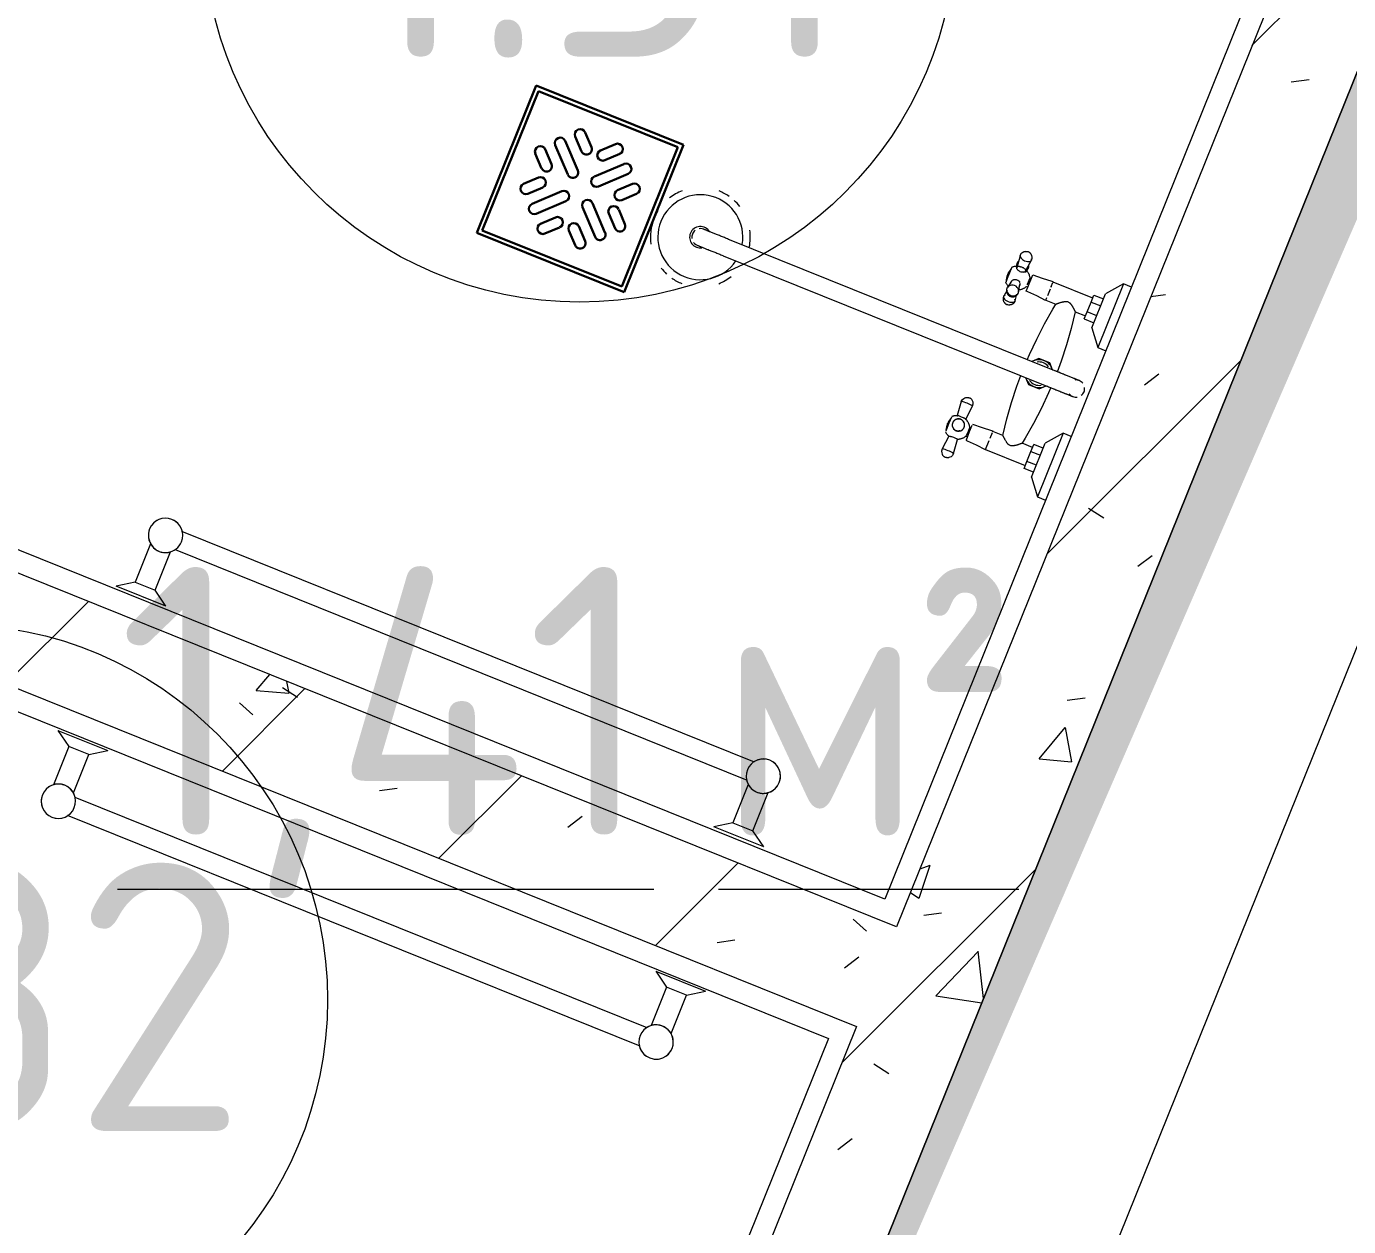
# Model space of a CAD drawing. Header units: millimetres. Extents: x -584918 to 2941280, y 3000189 to 4229862.
# Drawn here: x 209517 to 210748, y 3659957 to 3661075 of the extents above; entities that cross this region are included whole.
import ezdxf

# ---------------------------------------------------------------- set-up
doc = ezdxf.new("R2010")
doc.units = ezdxf.units.MM
for name, color, linetype, lineweight in [('Линии', 7, 'Continuous', 0), ('Марки помещений', 7, 'Continuous', 0), ('Сантехника', 7, 'Continuous', 0), ('Стены внутренние', 7, 'Continuous', 0), ('Стены несущие', 7, 'Continuous', 0), ('Стены отделка', 7, 'Continuous', 0), ('Узлы', 7, 'Continuous', 0), ('экспертиза условные обозначения', 1, 'Continuous', 0)]:
    doc.layers.add(name, color=color, linetype=linetype, lineweight=lineweight)
doc.styles.add('GOST Common_2', font='', dxfattribs={"height": 500})
doc.styles.add('GOST Common_3', font='', dxfattribs={"width": 0.9, "height": 500})
doc.styles.get('GOST Common_2').set_extended_font_data('GOST Common')
doc.styles.get('GOST Common_3').set_extended_font_data('GOST Common')
pattern_1 = [(45, (192051.36, 3643581.32), (-141.4214, 141.4214), [])]
pattern_2 = [(50, (192051.36, 3643581.32), (364.368, -31.8783), [38.1, -419.1]), (355, (192051.36, 3643581.3), (-70.486, 382.1133), [30.48, -335.28]), (100.451, (192081.73, 3643578.66), (293.885, 350.2334), [32.38, -356.18]), (46.184, (192051.36, 3643682.9), (542.1585, -84.086), [57.15, -628.65]), (96.636, (192096.54, 3643675.9), (474.805, 494.855), [48.57, -534.27]), (351.184, (192051.36, 3643682.9), (474.81, 494.85), [45.72, -502.92]), (21, (192102.16, 3643657.52), (303.2285, -204.5305), [38.1, -419.1]), (326, (192102.16, 3643657.5), (123.604, 368.376), [30.48, -335.28]), (71.451, (192127.43, 3643640.47), (426.834, 163.8427), [32.38, -356.18]), (37.5, (192051.36, 3643581.32), (6.17665, 169.11015), [16.764, -314.452, 16.764, -323.596, -336.55]), (37.5, (192051.36, 3643581.32), (6.17665, 169.11015), [-671.576, 16.764, -319.786]), (7.5, (192051.36, 3643581.32), (133.6389, 200.3615), [16.764, -177.292, 16.764, -306.832, -128.27]), (7.5, (192051.36, 3643581.32), (133.6389, 200.3615), [-517.652, 16.764, -111.506]), (327.5, (191938.08, 3643581.32), (271.1818, -11.45836), [16.764, -110.236, 16.764, -379.476, -525.78]), (327.5, (191938.08, 3643581.32), (271.1818, -11.45836), [-523.24, 16.764, -509.016]), (317.5, (191887.28, 3643581.32), (296.2585, 50.8528), [16.764, -148.336, 16.764, -246.38, -373.38]), (317.5, (191887.28, 3643581.32), (296.2585, 50.8528), [-428.244, 16.764, -356.616])]

# ---------------------------------------------------------------- blocks, each defined once
blk = doc.blocks.new('Душевая лейка - Смеситель_СЛ-ДВ-О42-1193121-АР Этаж 01')
at = {"layer": 'Сантехника'}
for p, q in [((-107, 0), (-107, -8)), ((-43, -8), (-43, 0)), ((43, 0), (43, -8)), ((107, -8), (107, 0)), ((-107, -8), (-92, -20)), ((-107, -8), (-43, -8)), ((-58, -20), (-43, -8)), ((43, -8), (58, -20)), ((43, -8), (107, -8)), ((92, -20), (107, -8)), ((-58, -20), (-92, -20)), ((-87, -29.6), (-87, -20)), ((-80, -29.6), (-80, -20)), ((-70, -20), (-70, -29.6)), ((-63, -29.6), (-63, -20)), ((-8, -12.5), (-8, -40.3)), ((8, -40.3), (8, -12.5)), ((92, -20), (58, -20)), ((63, -20), (63, -29.6)), ((70, -29.6), (70, -20)), ((80, -20), (80, -29.6)), ((87, -20), (87, -29.6)), ((-80, -29.6), (-87, -29.6)), ((-84, -29.6), (-84, -69.4)), ((-70, -29.6), (-80, -29.6)), ((-63, -29.6), (-70, -29.6)), ((-66, -40), (-66, -29.6)), ((70, -29.6), (63, -29.6)), ((66, -29.6), (66, -40)), ((80, -29.6), (70, -29.6)), ((87, -29.6), (80, -29.6)), ((84, -69.4), (84, -29.6)), ((-7.9, -39.2), (-13, -44.2)), ((-13, -44.2), (-13, -55)), ((-8, -40.3), (-8, -363.5)), ((13, -44.2), (7.9, -39.2)), ((8, -363.5), (8, -40.3)), ((13, -55), (13, -44.2)), ((-66, -69.4), (-66, -59.3)), ((-13, -55), (-8, -60)), ((8, -60), (13, -55)), ((66, -59.3), (66, -69.4)), ((-79.6, -69.4), (-83.7, -69.4)), ((-79.6, -69.4), (-78.4, -69.4)), ((-70.5, -69.4), (-77.3, -69.4)), ((-71.3, -69.4), (-70.1, -69.4)), ((-66, -69.4), (-68.6, -69.4)), ((66, -69.4), (66.3, -69.4)), ((66.3, -69.4), (66, -69.4)), ((72.7, -69.4), (67.2, -69.4)), ((84, -69.4), (75, -69.4)), ((-83.6, -97.1), (-95.3, -95.7)), ((-82.7, -96.5), (-86.5, -95.7)), ((-70.8, -89.4), (-83.1, -89.4)), ((-79.2, -89.4), (-79.2, -90.8)), ((-79.2, -90.8), (-72.9, -90.8)), ((-72.9, -90.8), (-72.5, -90.8)), ((-70.8, -90.8), (-70.8, -89.4)), ((-66.9, -89.4), (-70.8, -89.4)), ((-63.5, -95.7), (-70.4, -97.2)), ((-54.7, -95.7), (-61.1, -96.5)), ((64.9, -97.1), (51.2, -95.7)), ((74.2, -89.4), (67.6, -89.4)), ((70.8, -89.4), (70.8, -90.8)), ((70.9, -90.8), (74.6, -90.8)), ((82.4, -89.4), (74.2, -89.4)), ((74.6, -90.8), (79.1, -90.8)), ((79.2, -90.8), (79.2, -89.4)), ((98.8, -95.7), (85.1, -97.1)), ((-95.3, -107.1), (-83.8, -105.7)), ((-86.5, -107), (-84, -106.5)), ((-82.7, -110.2), (-71, -110.2)), ((-71, -110.2), (-67.3, -110.2)), ((-70.3, -105.6), (-63.5, -107)), ((-61.1, -106.3), (-54.7, -107.1)), ((51.2, -107.1), (64.6, -105.7)), ((68, -110.2), (74.2, -110.2)), ((74.2, -110.2), (82, -110.2)), ((85.4, -105.7), (98.8, -107.1))]:
    blk.add_line(p, q, dxfattribs=at)
at = {"layer": 'Сантехника', "flags": 128}
for points in [[(-8, -12.5), (-8, -12.5), (-8, -12.6), (-8, -12.7), (-8, -12.9), (-8, -13.1), (-8, -13.3), (-8, -13.6), (-8, -13.9), (-8, -14.3), (-8, -14.7), (-8, -15.1), (-8, -15.6), (-8, -16.2), (-8, -16.7), (-8, -17.4), (-8, -18), (-8, -18.7), (-8, -19.4), (-8, -20.2), (-8, -20.9), (-8, -21.8), (-8, -22.6), (-8, -23.5), (-8, -24.4), (-8, -25.3), (-8, -26.2), (-8, -27.2), (-8, -28.2), (-8, -29.2), (-8, -30.2), (-8, -31.3), (-8, -32.3), (-8, -33.4), (-8, -34.5), (-8, -35.6), (-8, -36.7), (-8, -37.8), (-8, -38.9), (-8, -40), (-8, -40.3)], [(8, -40.3), (8, -39.2), (8, -38.1), (8, -37), (8, -35.9), (8, -34.8), (8, -33.7), (8, -32.6), (8, -31.6), (8, -30.5), (8, -29.5), (8, -28.5), (8, -27.5), (8, -26.5), (8, -25.5), (8, -24.6), (8, -23.7), (8, -22.8), (8, -22), (8, -21.2), (8, -20.4), (8, -19.6), (8, -18.9), (8, -18.2), (8, -17.5), (8, -16.9), (8, -16.3), (8, -15.8), (8, -15.3), (8, -14.8), (8, -14.4), (8, -14), (8, -13.7), (8, -13.4), (8, -13.1), (8, -12.9), (8, -12.7), (8, -12.6), (8, -12.5), (8, -12.5)], [(-66, -40), (-50.3, -37.6), (-34.4, -36), (-18.6, -34.9), (-7.7, -34.6)], [(7.7, -34.6), (13.2, -34.7), (29.1, -35.5), (45, -37), (60.7, -39.1), (66, -40)], [(-7.7, -64.6), (-13.2, -64.6), (-29.1, -63.7), (-45, -62.2), (-60.7, -60.1), (-66, -59.3)], [(66, -59.3), (50.3, -61.6), (34.4, -63.3), (18.6, -64.3), (8, -64.6)], [(-83.1, -89.4), (-83.5, -80.1), (-84.3, -70.8), (-84.5, -69.4)], [(-65.5, -69.4), (-66.4, -78.6), (-66.8, -87.9), (-66.9, -89.4)], [(66.9, -89.4), (66.5, -80.1), (65.7, -70.8), (65.5, -69.4)], [(84.5, -69.4), (83.6, -78.6), (83.2, -87.9), (83.1, -89.4)], [(-95.4, -95.7), (-95.8, -95.6), (-96.3, -95.7), (-96.7, -95.7), (-97.1, -95.8), (-97.5, -95.9), (-97.9, -96.1), (-98.3, -96.2), (-98.6, -96.4), (-98.9, -96.6), (-99.2, -96.8), (-99.4, -97), (-99.7, -97.2), (-99.9, -97.4), (-100.1, -97.6), (-100.2, -97.8), (-100.4, -98), (-100.5, -98.1), (-100.6, -98.3), (-100.7, -98.5), (-100.8, -98.7), (-100.9, -98.8), (-101, -99), (-101.1, -99.2), (-101.1, -99.3), (-101.2, -99.5), (-101.2, -99.6), (-101.3, -99.7), (-101.3, -99.9), (-101.3, -100), (-101.4, -100.1), (-101.4, -100.3), (-101.4, -100.4), (-101.4, -100.5), (-101.5, -100.7), (-101.5, -100.8), (-101.5, -100.9), (-101.5, -101), (-101.5, -101.1), (-101.5, -101.3), (-101.5, -101.4), (-101.5, -101.4)], [(-86.9, -95.7), (-87.1, -95.7), (-87.4, -95.6), (-87.7, -95.6), (-87.9, -95.7), (-88.2, -95.7), (-88.5, -95.7), (-88.7, -95.8), (-89, -95.8), (-89.2, -95.9), (-89.5, -96), (-89.7, -96.1), (-89.9, -96.2), (-90.2, -96.3), (-90.4, -96.4), (-90.6, -96.6), (-90.8, -96.7)], [(-82.7, -110.2), (-83, -109.9), (-83.3, -109.5), (-83.6, -109.1), (-83.9, -108.7), (-84.2, -108.3), (-84.5, -107.9), (-84.7, -107.5), (-84.9, -107), (-85.1, -106.6), (-85.3, -106.1), (-85.5, -105.7), (-85.6, -105.2), (-85.7, -104.7), (-85.8, -104.3), (-85.9, -103.8), (-86, -103.3), (-86, -102.8), (-86.1, -102.3), (-86.1, -101.9), (-86.1, -101.4), (-86.1, -100.9), (-86, -100.4), (-85.9, -99.9), (-85.9, -99.4), (-85.8, -99), (-85.6, -98.5), (-85.5, -98), (-85.3, -97.6), (-85.2, -97.1), (-85, -96.7), (-84.7, -96.2), (-84.5, -95.8), (-84.3, -95.4), (-84, -95), (-83.7, -94.6), (-83.4, -94.2), (-83.1, -93.8), (-82.8, -93.5), (-82.4, -93.1), (-82.1, -92.8), (-81.7, -92.5), (-81.3, -92.2), (-80.9, -91.9), (-80.5, -91.6), (-80.1, -91.3), (-79.7, -91.1), (-79.3, -90.9), (-79.2, -90.8)], [(-70.8, -90.8), (-70.4, -91), (-70, -91.3), (-69.6, -91.5), (-69.2, -91.8), (-68.8, -92.1), (-68.4, -92.4), (-68, -92.7), (-67.6, -93), (-67.3, -93.4), (-67, -93.7), (-66.7, -94.1), (-66.4, -94.5), (-66.1, -94.9), (-65.8, -95.3), (-65.6, -95.7), (-65.3, -96.1)], [(-56.8, -101.4), (-56.8, -101.2), (-56.8, -101), (-56.8, -100.8), (-56.8, -100.6), (-56.9, -100.4), (-56.9, -100.2), (-57, -100), (-57, -99.8), (-57.1, -99.6), (-57.1, -99.4), (-57.2, -99.2), (-57.3, -99), (-57.4, -98.9), (-57.5, -98.7), (-57.6, -98.5), (-57.7, -98.3), (-57.8, -98.1), (-57.9, -97.9), (-58.1, -97.8), (-58.2, -97.6), (-58.4, -97.4), (-58.5, -97.3), (-58.7, -97.1), (-58.9, -96.9), (-59.1, -96.8), (-59.3, -96.6), (-59.5, -96.5), (-59.7, -96.4), (-59.9, -96.3), (-60.2, -96.2), (-60.4, -96.1), (-60.6, -96), (-60.9, -95.9), (-61.1, -95.8), (-61.4, -95.8), (-61.7, -95.7), (-61.9, -95.7), (-62.2, -95.7), (-62.5, -95.6), (-62.7, -95.6), (-63, -95.7), (-63.1, -95.7)], [(-54.6, -95.7), (-54.2, -95.6), (-53.7, -95.7), (-53.3, -95.7), (-52.9, -95.8), (-52.5, -95.9), (-52.1, -96.1), (-51.7, -96.2), (-51.4, -96.4), (-51.1, -96.6), (-50.8, -96.8), (-50.6, -97), (-50.3, -97.2), (-50.1, -97.4), (-49.9, -97.6), (-49.8, -97.8), (-49.6, -98), (-49.5, -98.1), (-49.4, -98.3), (-49.3, -98.5), (-49.2, -98.7), (-49.1, -98.8), (-49, -99), (-48.9, -99.2), (-48.9, -99.3), (-48.8, -99.5), (-48.8, -99.6), (-48.7, -99.7), (-48.7, -99.9), (-48.7, -100), (-48.6, -100.1), (-48.6, -100.3), (-48.6, -100.4), (-48.6, -100.5), (-48.5, -100.7), (-48.5, -100.8), (-48.5, -100.9), (-48.5, -101), (-48.5, -101.1), (-48.5, -101.3), (-48.5, -101.4), (-48.5, -101.4)], [(51.2, -95.7), (49.1, -95.9), (47.6, -96.7), (46.7, -97.5), (46.1, -98.2), (45.8, -98.7), (45.7, -99.1), (45.5, -99.4), (45.4, -99.6), (45.4, -99.8), (45.3, -100), (45.3, -100.1), (45.3, -100.2), (45.3, -100.3), (45.3, -100.4), (45.2, -100.5), (45.2, -100.6), (45.2, -100.6), (45.2, -100.7), (45.2, -100.7), (45.2, -100.8), (45.2, -100.8), (45.2, -100.9), (45.2, -100.9), (45.2, -101), (45.2, -101), (45.2, -101), (45.2, -101.1), (45.2, -101.1), (45.2, -101.1), (45.2, -101.1), (45.2, -101.2), (45.2, -101.2), (45.2, -101.2), (45.2, -101.3), (45.2, -101.3), (45.2, -101.3), (45.2, -101.3), (45.2, -101.3), (45.2, -101.4), (45.2, -101.4)], [(64.8, -97.2), (65, -96.8), (65.2, -96.3), (65.4, -95.9), (65.7, -95.5), (65.9, -95.1), (66.2, -94.7), (66.5, -94.3), (66.8, -93.9), (67.1, -93.6), (67.5, -93.2), (67.8, -92.9), (68.2, -92.5), (68.6, -92.2), (68.9, -91.9), (69.3, -91.7), (69.8, -91.4), (70.2, -91.2), (70.6, -90.9), (70.8, -90.8)], [(75.5, -96.5), (75.3, -96.4), (75.1, -96.3), (74.9, -96.2), (74.7, -96.1), (74.5, -96), (74.3, -95.9), (74, -95.9), (73.8, -95.8), (73.6, -95.8), (73.4, -95.7), (73.1, -95.7), (72.9, -95.7), (72.7, -95.6), (72.5, -95.6), (72.2, -95.6), (72, -95.7), (71.8, -95.7), (71.5, -95.7), (71.3, -95.8), (71.1, -95.8), (70.9, -95.9), (70.6, -95.9), (70.4, -96), (70.2, -96.1), (70, -96.2), (69.8, -96.3), (69.6, -96.4), (69.4, -96.5), (69.2, -96.7), (69, -96.8), (68.8, -96.9), (68.7, -97.1), (68.5, -97.2), (68.3, -97.4), (68.2, -97.6), (68, -97.8), (67.9, -97.9), (67.7, -98.1), (67.6, -98.3), (67.5, -98.5), (67.4, -98.7), (67.3, -98.9), (67.2, -99.1), (67.1, -99.3), (67, -99.5), (67, -99.8), (66.9, -100), (66.9, -100.2), (66.8, -100.4), (66.8, -100.7), (66.8, -100.9), (66.7, -101.1), (66.7, -101.3), (66.7, -101.4)], [(79.2, -90.8), (79.6, -91), (80, -91.3), (80.4, -91.5), (80.8, -91.8), (81.2, -92.1), (81.6, -92.4), (82, -92.7), (82.4, -93), (82.7, -93.4), (83, -93.7), (83.3, -94.1), (83.6, -94.5), (83.9, -94.9), (84.2, -95.3), (84.4, -95.7), (84.7, -96.1), (84.9, -96.6), (85.1, -97), (85.2, -97.2)], [(98.8, -95.7), (100.9, -95.9), (102.4, -96.7), (103.3, -97.5), (103.9, -98.2), (104.2, -98.7), (104.3, -99.1), (104.5, -99.4), (104.6, -99.6), (104.6, -99.8), (104.7, -100), (104.7, -100.1), (104.7, -100.2), (104.7, -100.3), (104.7, -100.4), (104.8, -100.5), (104.8, -100.6), (104.8, -100.6), (104.8, -100.7), (104.8, -100.7), (104.8, -100.8), (104.8, -100.8), (104.8, -100.9), (104.8, -100.9), (104.8, -101), (104.8, -101), (104.8, -101), (104.8, -101.1), (104.8, -101.1), (104.8, -101.1), (104.8, -101.1), (104.8, -101.2), (104.8, -101.2), (104.8, -101.2), (104.8, -101.3), (104.8, -101.3), (104.8, -101.3), (104.8, -101.3), (104.8, -101.3), (104.8, -101.4), (104.8, -101.4)], [(-95.4, -107.1), (-95.8, -107.1), (-96.3, -107.1), (-96.7, -107), (-97.1, -107), (-97.5, -106.8), (-97.9, -106.7), (-98.3, -106.5), (-98.6, -106.4), (-98.9, -106.2), (-99.2, -106), (-99.4, -105.8), (-99.7, -105.6), (-99.9, -105.4), (-100.1, -105.2), (-100.2, -105), (-100.4, -104.8), (-100.5, -104.6), (-100.6, -104.4), (-100.7, -104.3), (-100.8, -104.1), (-100.9, -103.9), (-101, -103.8), (-101.1, -103.6), (-101.1, -103.5), (-101.2, -103.3), (-101.2, -103.2), (-101.3, -103), (-101.3, -102.9), (-101.3, -102.7), (-101.4, -102.6), (-101.4, -102.5), (-101.4, -102.4), (-101.4, -102.2), (-101.5, -102.1), (-101.5, -102), (-101.5, -101.9), (-101.5, -101.8), (-101.5, -101.6), (-101.5, -101.5), (-101.5, -101.4), (-101.5, -101.4)], [(-90.7, -106.1), (-90.5, -106.3), (-90.3, -106.4), (-90.1, -106.5), (-89.8, -106.6), (-89.6, -106.7), (-89.4, -106.8), (-89.1, -106.9), (-88.9, -107), (-88.6, -107), (-88.3, -107.1), (-88.1, -107.1), (-87.8, -107.1), (-87.5, -107.1), (-87.3, -107.1), (-87, -107.1), (-86.9, -107.1)], [(-75, -111.2), (-75.8, -111.1), (-76.6, -111.1), (-77.4, -111), (-78.2, -110.8), (-79, -110.7), (-79.8, -110.5), (-80.6, -110.3), (-80.7, -110.2)], [(-69.3, -110.2), (-70.1, -110.5), (-70.9, -110.7), (-71.7, -110.8), (-72.5, -111), (-73.3, -111.1), (-74.1, -111.1), (-74.9, -111.2), (-75, -111.2)], [(-65, -106.9), (-65.3, -107.4), (-65.5, -107.8), (-65.7, -108.2), (-66, -108.6), (-66.3, -109), (-66.6, -109.4), (-66.9, -109.8), (-67.2, -110.1), (-67.3, -110.2)], [(-63.1, -107.1), (-62.9, -107.1), (-62.6, -107.1), (-62.3, -107.1), (-62.1, -107.1), (-61.8, -107.1), (-61.5, -107), (-61.3, -107), (-61, -106.9), (-60.8, -106.8), (-60.5, -106.8), (-60.3, -106.7), (-60.1, -106.6), (-59.8, -106.5), (-59.6, -106.3), (-59.4, -106.2), (-59.2, -106.1), (-59, -105.9), (-58.8, -105.8), (-58.6, -105.6), (-58.5, -105.4), (-58.3, -105.3), (-58.2, -105.1), (-58, -104.9), (-57.9, -104.8), (-57.8, -104.6), (-57.6, -104.4), (-57.5, -104.2), (-57.4, -104), (-57.3, -103.8), (-57.2, -103.6), (-57.2, -103.5), (-57.1, -103.3), (-57, -103.1), (-57, -102.9), (-56.9, -102.7), (-56.9, -102.5), (-56.9, -102.3), (-56.8, -102.1), (-56.8, -101.9), (-56.8, -101.7), (-56.8, -101.5), (-56.8, -101.4)], [(-54.6, -107.1), (-54.2, -107.1), (-53.7, -107.1), (-53.3, -107), (-52.9, -107), (-52.5, -106.8), (-52.1, -106.7), (-51.7, -106.5), (-51.4, -106.4), (-51.1, -106.2), (-50.8, -106), (-50.6, -105.8), (-50.3, -105.6), (-50.1, -105.4), (-49.9, -105.2), (-49.8, -105), (-49.6, -104.8), (-49.5, -104.6), (-49.4, -104.4), (-49.3, -104.3), (-49.2, -104.1), (-49.1, -103.9), (-49, -103.8), (-48.9, -103.6), (-48.9, -103.5), (-48.8, -103.3), (-48.8, -103.2), (-48.7, -103), (-48.7, -102.9), (-48.7, -102.7), (-48.6, -102.6), (-48.6, -102.5), (-48.6, -102.4), (-48.6, -102.2), (-48.5, -102.1), (-48.5, -102), (-48.5, -101.9), (-48.5, -101.8), (-48.5, -101.6), (-48.5, -101.5), (-48.5, -101.4), (-48.5, -101.4)], [(51.2, -107.1), (49.1, -106.8), (47.6, -106.1), (46.7, -105.2), (46.1, -104.6), (45.8, -104.1), (45.7, -103.7), (45.5, -103.4), (45.4, -103.1), (45.4, -102.9), (45.3, -102.8), (45.3, -102.6), (45.3, -102.5), (45.3, -102.4), (45.3, -102.3), (45.2, -102.3), (45.2, -102.2), (45.2, -102.1), (45.2, -102.1), (45.2, -102), (45.2, -102), (45.2, -101.9), (45.2, -101.9), (45.2, -101.8), (45.2, -101.8), (45.2, -101.8), (45.2, -101.7), (45.2, -101.7), (45.2, -101.7), (45.2, -101.6), (45.2, -101.6), (45.2, -101.6), (45.2, -101.6), (45.2, -101.5), (45.2, -101.5), (45.2, -101.5), (45.2, -101.5), (45.2, -101.4), (45.2, -101.4), (45.2, -101.4), (45.2, -101.4)], [(67.3, -110.2), (67, -109.9), (66.7, -109.5), (66.4, -109.1), (66.1, -108.7), (65.8, -108.3), (65.5, -107.9), (65.3, -107.5), (65.1, -107), (64.9, -106.6), (64.7, -106.1), (64.5, -105.7), (64.5, -105.6)], [(66.7, -101.4), (66.7, -101.6), (66.7, -101.8), (66.8, -102.1), (66.8, -102.3), (66.8, -102.5), (66.9, -102.7), (67, -103), (67, -103.2), (67.1, -103.4), (67.2, -103.6), (67.3, -103.8), (67.4, -104), (67.5, -104.2), (67.6, -104.4), (67.7, -104.6), (67.9, -104.8), (68, -105), (68.1, -105.2), (68.3, -105.3), (68.5, -105.5), (68.6, -105.6), (68.8, -105.8), (69, -105.9), (69.2, -106.1), (69.4, -106.2), (69.6, -106.3), (69.8, -106.4), (70, -106.5), (70.2, -106.6), (70.4, -106.7), (70.6, -106.8), (70.8, -106.9), (71, -106.9), (71.3, -107), (71.5, -107), (71.7, -107.1), (71.9, -107.1), (72.2, -107.1), (72.4, -107.1), (72.6, -107.1), (72.9, -107.1), (73.1, -107.1), (73.3, -107.1), (73.6, -107), (73.8, -107), (74, -106.9), (74.2, -106.8), (74.4, -106.8), (74.7, -106.7), (74.9, -106.6), (75.1, -106.5), (75.3, -106.4), (75.5, -106.3), (75.5, -106.2)], [(75, -111.2), (74.2, -111.1), (73.4, -111.1), (72.6, -111), (71.8, -110.8), (71, -110.7), (70.2, -110.5), (69.4, -110.3), (69.3, -110.2)], [(80.7, -110.2), (79.9, -110.5), (79.1, -110.7), (78.3, -110.8), (77.5, -111), (76.7, -111.1), (75.9, -111.1), (75.1, -111.2), (75, -111.2)], [(85.5, -105.6), (85.3, -106), (85.2, -106.5), (85, -106.9), (84.7, -107.4), (84.5, -107.8), (84.3, -108.2), (84, -108.6), (83.7, -109), (83.4, -109.4), (83.1, -109.8), (82.8, -110.1), (82.7, -110.2)], [(98.8, -107.1), (100.9, -106.8), (102.4, -106.1), (103.3, -105.2), (103.9, -104.6), (104.2, -104.1), (104.3, -103.7), (104.5, -103.4), (104.6, -103.1), (104.6, -102.9), (104.7, -102.8), (104.7, -102.6), (104.7, -102.5), (104.7, -102.4), (104.7, -102.3), (104.8, -102.3), (104.8, -102.2), (104.8, -102.1), (104.8, -102.1), (104.8, -102), (104.8, -102), (104.8, -101.9), (104.8, -101.9), (104.8, -101.8), (104.8, -101.8), (104.8, -101.8), (104.8, -101.7), (104.8, -101.7), (104.8, -101.7), (104.8, -101.6), (104.8, -101.6), (104.8, -101.6), (104.8, -101.6), (104.8, -101.5), (104.8, -101.5), (104.8, -101.5), (104.8, -101.5), (104.8, -101.4), (104.8, -101.4), (104.8, -101.4), (104.8, -101.4)], [(-8, -363.5), (-8, -364.5), (-8, -365.6), (-8, -366.6), (-8, -367.7), (-8, -368.7), (-8, -369.7), (-8, -370.7), (-8, -371.7), (-8, -372.7), (-8, -373.7), (-8, -374.6), (-8, -375.6), (-8, -376.5), (-8, -377.4), (-8, -378.2), (-8, -379.1), (-8, -379.9), (-8, -380.7), (-8, -381.5), (-8, -382.2), (-8, -383), (-8, -383.6), (-8, -384.3), (-8, -384.9), (-8, -385.5), (-8, -386), (-8, -386.5), (-8, -387), (-8, -387.4), (-8, -387.8), (-8, -388.2), (-8, -388.5), (-8, -388.8), (-8, -389), (-8, -389.2), (-8, -389.4), (-8, -389.5), (-8, -389.6), (-8, -389.6)], [(8, -389.6), (8, -389.6), (8, -389.5), (8, -389.4), (8, -389.3), (8, -389.1), (8, -388.9), (8, -388.6), (8, -388.3), (8, -387.9), (8, -387.6), (8, -387.1), (8, -386.7), (8, -386.2), (8, -385.6), (8, -385.1), (8, -384.5), (8, -383.8), (8, -383.1), (8, -382.4), (8, -381.7), (8, -380.9), (8, -380.1), (8, -379.3), (8, -378.5), (8, -377.6), (8, -376.7), (8, -375.8), (8, -374.9), (8, -373.9), (8, -373), (8, -372), (8, -371), (8, -370), (8, -369), (8, -367.9), (8, -366.9), (8, -365.9), (8, -364.8), (8, -363.8), (8, -363.5)]]:
    blk.add_lwpolyline(points, dxfattribs=at)
at = {"layer": 'Сантехника'}
for centre, radius, start, end in [((0, -49.6), 13, 127.8284, 180), ((0, -49.6), 10.9, 148.1793, 180), ((0, -49.6), 13, 0, 45), ((0, -49.6), 10.9, 360, 31.8606), ((0, -49.6), 13, 180, 225), ((0, -49.6), 10.9, 180, 211.8207), ((0, -49.6), 13, 309.0844, 360), ((0, -49.6), 10.9, 328.0462, 360), ((0, -389.6), 46.5, 100.31, 120.0915), ((0, -389.6), 39.6, 102.116, 270), ((0, -389.6), 39.6, 270, 78.2828), ((0, -389.6), 46.5, 43.48, 60), ((0, -389.6), 46.5, 150, 159.4658), ((0, -389.6), 46.5, 166.8574, 180), ((0, -389.6), 10, 142.3069, 270), ((0, -389.6), 8, 169.686, 210), ((0, -389.6), 10, 270, 30), ((0, -389.6), 8, 330, 10.314), ((0, -389.6), 46.5, 346.8574, 0), ((0, -389.6), 8, 240, 270), ((0, -389.6), 8, 270, 300), ((0, -389.6), 46.5, 330, 339.4658), ((0, -389.6), 46.5, 223.48, 240), ((0, -389.6), 46.5, 270, 300), ((0, -389.6), 46.5, 260.2013, 270)]:
    blk.add_arc(centre, radius, start, end, dxfattribs=at)
for centre, ratio, start_param, end_param in [((-95.5, -101.4), 0.515038, 4.712389, 6.66913), ((-87.3, -101.4), 0.857167, 5.535469, 6.806784), ((-62.7, -101.4), 0.857167, 4.712389, 7.853982), ((-54.5, -101.4), 0.515038, 4.712389, 6.806784), ((51.2, -101.4), 0.104528, 5.759587, 7.853982), ((72.5, -101.4), 0.994522, 0.523599, 1.570796), ((72.5, -101.4), 0.994522, 4.712389, 5.759587), ((98.8, -101.4), 0.104528, 5.759587, 7.853982), ((-95.5, -101.4), 0.515038, 3.174999, 4.712389), ((-87.3, -101.4), 0.857167, 2.617994, 3.665191), ((-62.7, -101.4), 0.857167, 1.570796, 4.712389), ((-54.5, -101.4), 0.515038, 2.617994, 4.712389), ((51.2, -101.4), 0.104528, 1.570796, 3.665191), ((72.5, -101.4), 0.994522, 1.570796, 2.617994), ((72.5, -101.4), 0.994522, 3.665191, 4.712389), ((98.8, -101.4), 0.104528, 1.570796, 2.617994), ((98.8, -101.4), 0.104528, 3.130546, 3.13575)]:
    blk.add_ellipse(centre, major_axis=(0, 5.73), ratio=ratio, start_param=start_param, end_param=end_param, dxfattribs=at)
for points in [[(-6.9, -8.5), (-7.6, -9.7), (-8.4, -12.5), (-7.6, -15.3), (-6.9, -16.5)], [(0, -4.5), (-1.4, -4.5), (-2.8, -4.9), (-4, -5.6)], [(4, -5.6), (3.4, -5.2), (2.1, -4.7), (0.7, -4.5), (0, -4.5)], [(6.9, -16.5), (7.6, -15.3), (8.4, -12.5), (7.6, -9.7), (6.9, -8.5)], [(-69.8, -97.1), (-69.2, -97.1), (-68.7, -97.2), (-68.2, -97.5)], [(78.1, -102.3), (78, -102.7), (77.8, -103.3), (77.3, -104.1), (76.8, -104.6), (76.6, -104.8)]]:
    blk.add_open_spline(points, degree=3, dxfattribs=at)
for points, knots in [([(-72.2, -49.6), (-72.2, -49.2), (-72.1, -48.7), (-71.9, -48), (-71.8, -47.7), (-71.7, -47.4), (-71.6, -47.2), (-71.4, -46.8), (-71.2, -46.4), (-70.9, -46.1), (-70.7, -45.7), (-70.6, -45.5), (-70.4, -45.3), (-70.2, -45), (-69.9, -44.5), (-69.3, -43.8), (-68.7, -43.1), (-68.2, -42.5), (-67.8, -42), (-67.5, -41.7), (-67.3, -41.4), (-67, -41.1), (-66.8, -40.9), (-66.5, -40.6), (-66.3, -40.3), (-66.2, -40.1), (-66, -40), (-66, -40), (-66, -40)], [0, 0, 0, 0, 0.071429, 0.107143, 0.125, 0.142857, 0.160714, 0.178571, 0.214286, 0.25, 0.267857, 0.285714, 0.303571, 0.321429, 0.357143, 0.428571, 0.5, 0.571429, 0.607143, 0.642857, 0.678571, 0.714286, 0.75, 0.785714, 0.857143, 0.892857, 0.928571, 1, 1, 1, 1]), ([(66, -40), (66, -40), (66, -40), (66.2, -40.1), (66.3, -40.3), (66.5, -40.6), (66.8, -40.9), (67, -41.1), (67.3, -41.4), (67.6, -41.8), (68.1, -42.3), (68.7, -43.1), (69.3, -43.8), (69.9, -44.5), (70.2, -45), (70.4, -45.3), (70.6, -45.5), (70.7, -45.7), (70.9, -46.1), (71.2, -46.4), (71.4, -46.8), (71.6, -47.2), (71.7, -47.4), (71.8, -47.7), (71.9, -48), (72.1, -48.7), (72.2, -49.2), (72.2, -49.6)], [0, 0, 0, 0, 0.071429, 0.107143, 0.142857, 0.214286, 0.25, 0.285714, 0.321429, 0.357143, 0.428571, 0.5, 0.571429, 0.642857, 0.678571, 0.696429, 0.714286, 0.732143, 0.75, 0.785714, 0.821429, 0.839286, 0.857143, 0.875, 0.892857, 0.928571, 1, 1, 1, 1]), ([(-66, -59.3), (-66, -59.3), (-66, -59.2), (-66.2, -59.1), (-66.3, -58.9), (-66.5, -58.7), (-66.8, -58.4), (-67, -58.1), (-67.3, -57.8), (-67.6, -57.4), (-68.1, -56.9), (-68.7, -56.2), (-69.3, -55.4), (-69.9, -54.7), (-70.2, -54.2), (-70.4, -53.9), (-70.6, -53.7), (-70.7, -53.5), (-70.9, -53.2), (-71.2, -52.8), (-71.4, -52.4), (-71.6, -52.1), (-71.7, -51.8), (-71.8, -51.6), (-71.9, -51.2), (-72.1, -50.6), (-72.2, -50), (-72.2, -49.6)], [0, 0, 0, 0, 0.071429, 0.107143, 0.142857, 0.214286, 0.25, 0.285714, 0.321429, 0.357143, 0.428571, 0.5, 0.571429, 0.642857, 0.678571, 0.696429, 0.714286, 0.732143, 0.75, 0.785714, 0.821429, 0.839286, 0.857143, 0.875, 0.892857, 0.928571, 1, 1, 1, 1]), ([(72.2, -49.6), (72.2, -50), (72.1, -50.6), (71.9, -51.2), (71.8, -51.6), (71.7, -51.8), (71.6, -52.1), (71.4, -52.4), (71.2, -52.8), (70.9, -53.2), (70.7, -53.5), (70.6, -53.7), (70.4, -53.9), (70.2, -54.2), (69.9, -54.7), (69.3, -55.4), (68.7, -56.2), (68.2, -56.8), (67.8, -57.2), (67.5, -57.5), (67.3, -57.8), (67, -58.1), (66.8, -58.4), (66.5, -58.7), (66.3, -58.9), (66.2, -59.1), (66, -59.2), (66, -59.3), (66, -59.3)], [0, 0, 0, 0, 0.071429, 0.107143, 0.125, 0.142857, 0.160714, 0.178571, 0.214286, 0.25, 0.267857, 0.285714, 0.303571, 0.321429, 0.357143, 0.428571, 0.5, 0.571429, 0.607143, 0.642857, 0.678571, 0.714286, 0.75, 0.785714, 0.857143, 0.892857, 0.928571, 1, 1, 1, 1]), ([(-84.1, -97.2), (-83.9, -97.1), (-83.7, -97.1), (-83.4, -97.1), (-83.1, -97.2), (-82.9, -97.4), (-82.7, -97.6), (-82.5, -97.8), (-82.3, -98.1), (-82.1, -98.4), (-81.9, -98.9), (-81.6, -99.8), (-81.5, -100.7), (-81.5, -101.4)], [0.4444444, 0.4444444, 0.4444444, 0.4444444, 0.5138889, 0.5486111, 0.5833333, 0.6180556, 0.6527778, 0.6875, 0.7222222, 0.7569444, 0.7916667, 0.8611111, 1, 1, 1, 1]), ([(-73.4, -101.4), (-73.4, -100.7), (-73.2, -99.8), (-72.7, -98.7), (-72.3, -98.2), (-72.1, -98)], [0, 0, 0, 0, 0.2857143, 0.4285714, 0.5714286, 0.5714286, 0.5714286, 0.5714286]), ([(-71.4, -97.5), (-71.2, -97.5), (-70.7, -97.2), (-70.2, -97.1), (-69.8, -97.1)], [0.7142857, 0.7142857, 0.7142857, 0.7142857, 0.7857143, 1, 1, 1, 1]), ([(64.8, -97.1), (64.8, -97.2), (64.8, -97.2), (64.7, -97.4), (64.7, -97.6), (64.7, -97.8), (64.6, -98.1), (64.6, -98.4), (64.5, -98.9), (64.5, -99.8), (64.4, -100.7), (64.4, -101.4)], [0.5486111, 0.5486111, 0.5486111, 0.5486111, 0.5833333, 0.6180556, 0.6527778, 0.6875, 0.7222222, 0.7569444, 0.7916667, 0.8611111, 1, 1, 1, 1]), ([(76.6, -98), (76.8, -98.2), (77.4, -98.8), (78, -99.9), (78.2, -100.9), (78.2, -101.4)], [0.4285714, 0.4285714, 0.4285714, 0.4285714, 0.5714286, 0.7857143, 1, 1, 1, 1]), ([(84.7, -101.4), (84.7, -100.9), (84.7, -99.9), (84.7, -98.9), (84.8, -98.4), (84.8, -98), (84.9, -97.7), (84.9, -97.3), (85, -97.2), (85, -97.2)], [0, 0, 0, 0, 0.1111111, 0.2222222, 0.25, 0.2777778, 0.3333333, 0.3888889, 0.4444444, 0.4444444, 0.4444444, 0.4444444]), ([(-81.5, -101.4), (-81.6, -101.9), (-81.7, -102.9), (-82.1, -104), (-82.5, -104.7), (-82.8, -105.1), (-83.2, -105.5), (-83.6, -105.7), (-84, -105.7), (-84.2, -105.7), (-84.3, -105.6)], [0, 0, 0, 0, 0.1111111, 0.2222222, 0.2777778, 0.3333333, 0.3888889, 0.4444444, 0.5138889, 0.5486111, 0.5486111, 0.5486111, 0.5486111]), ([(-69.6, -105.7), (-70.2, -105.7), (-71, -105.5), (-72, -104.8), (-72.7, -104), (-73.3, -102.8), (-73.4, -101.9), (-73.4, -101.4)], [0, 0, 0, 0, 0.285714, 0.428571, 0.571429, 0.785714, 1, 1, 1, 1]), ([(-68, -105.3), (-68.2, -105.3), (-68.7, -105.6), (-69.2, -105.7), (-69.6, -105.7)], [0.7142857, 0.7142857, 0.7142857, 0.7142857, 0.7857143, 1, 1, 1, 1]), ([(64.4, -101.4), (64.4, -101.9), (64.3, -102.9), (64.4, -104), (64.4, -104.7), (64.4, -105.1), (64.5, -105.5), (64.5, -105.6), (64.5, -105.6)], [0, 0, 0, 0, 0.1111111, 0.2222222, 0.2777778, 0.3333333, 0.3888889, 0.4444444, 0.4444444, 0.4444444, 0.4444444]), ([(64.6, -105.7), (64.6, -105.7), (64.7, -105.7), (64.7, -105.6), (64.8, -105.4), (64.8, -105.3), (64.9, -105.1), (64.9, -105.1)], [0.5138889, 0.5138889, 0.5138889, 0.5138889, 0.5486111, 0.5833333, 0.6180556, 0.6527778, 0.6666667, 0.6666667, 0.6666667, 0.6666667]), ([(85.3, -105.6), (85.3, -105.6), (85.3, -105.6), (85.2, -105.4), (85.1, -105.2), (85.1, -105), (85, -104.7), (85, -104.4), (84.9, -103.9), (84.8, -102.9), (84.7, -102), (84.7, -101.4)], [0.5486111, 0.5486111, 0.5486111, 0.5486111, 0.5833333, 0.6180556, 0.6527778, 0.6875, 0.7222222, 0.7569444, 0.7916667, 0.8611111, 1, 1, 1, 1])]:
    blk.add_open_spline(points, degree=3, knots=knots, dxfattribs=at)
blk = doc.blocks.new('VK_05-02_Трап_ПП - DN50-1195148-АР Этаж 01')
at = {"layer": 'Сантехника', "color": 9, "lineweight": 30, "true_color": 0xe1b7aa}
for p, q in [((74, 74), (-74, 74)), ((-74, 74), (-74, -74)), ((74, -74), (74, 74)), ((-70, 70), (70, 70)), ((-70, -70), (-70, 70)), ((70, 70), (70, -70)), ((-15.4, 50.5), (-4.7, 39.9)), ((14.9, 51), (4.3, 40.4)), ((-22.4, 43.4), (-11.8, 32.8)), ((22, 43.9), (11.4, 33.3)), ((-15.5, 8), (-36.7, 29.2)), ((-8.4, 15), (-29.6, 36.2)), ((8, 15.5), (29.2, 36.7)), ((15, 8.4), (36.2, 29.6)), ((-51, 14.9), (-40.4, 4.3)), ((-43.9, 22), (-33.3, 11.4)), ((43.4, 22.4), (32.8, 11.8)), ((50.5, 15.4), (39.9, 4.7)), ((-50.5, -15.4), (-39.9, -4.7)), ((-43.4, -22.4), (-32.8, -11.8)), ((-15, -8.4), (-36.2, -29.6)), ((15.5, -8), (36.7, -29.2)), ((43.9, -22), (33.3, -11.4)), ((51, -14.9), (40.4, -4.3)), ((-8, -15.5), (-29.2, -36.7)), ((8.4, -15), (29.6, -36.2)), ((-22, -43.9), (-11.4, -33.3)), ((22.4, -43.4), (11.8, -32.8)), ((-14.9, -51), (-4.3, -40.4)), ((15.4, -50.5), (4.7, -39.9)), ((70, -70), (-70, -70)), ((-74, -74), (74, -74))]:
    blk.add_line(p, q, dxfattribs=at)
for centre, radius, start, end in [((-18.9, 47), 5, 45, 225), ((18.4, 47.4), 5, 315, 135), ((-33.2, 32.7), 4.99, 45, 225), ((-8.3, 36.4), 5, 225, 45), ((7.8, 36.8), 5, 135, 315), ((32.7, 33.2), 4.99, 315, 135), ((-47.4, 18.4), 5, 45, 225), ((-12, 11.5), 4.99, 225, 45), ((11.5, 12), 4.99, 135, 315), ((47, 18.9), 5, 315, 135), ((-36.8, 7.8), 5, 225, 45), ((36.4, 8.3), 5, 135, 315), ((-36.4, -8.3), 5, 315, 135), ((-11.5, -12), 4.99, 315, 135), ((12, -11.5), 4.99, 45, 225), ((36.8, -7.8), 5, 45, 225), ((-47, -18.9), 5, 135, 315), ((47.4, -18.4), 5, 225, 45), ((-32.7, -33.2), 4.99, 135, 315), ((-7.8, -36.8), 5, 315, 135), ((8.3, -36.4), 5, 45, 225), ((33.2, -32.7), 4.99, 225, 45), ((-18.4, -47.4), 5, 135, 315), ((18.9, -47), 5, 225, 45)]:
    blk.add_arc(centre, radius, start, end, dxfattribs=at)
blk = doc.blocks.new('VM_Полотенцесушитель_Лесенка_Нижнее подключение - 600х800-V193-АР Этаж 01')
at = {"layer": 'Сантехника', "color": 253, "true_color": 0xaaaaaa}
for p, q in [((-625, 61), (-610, 51)), ((-625, 61), (-610, 51)), ((-625, 61), (-575, 61)), ((-610, 51), (-610, 12.5)), ((-590, 51), (-610, 51)), ((-590, 51), (-575, 61)), ((-590, 12.5), (-590, 51)), ((-25, 61), (-10, 51)), ((-25, 61), (-10, 51)), ((-25, 61), (25, 61)), ((-10, 51), (-10, 12.5)), ((10, 51), (-10, 51)), ((10, 51), (25, 61)), ((10, 12.5), (10, 51)), ((-13.1, 9), (-587.4, 9)), ((-587.4, -9), (-12.6, -9))]:
    blk.add_line(p, q, dxfattribs=at)
for centre, start, end in [((-600, 0), 0, 180), ((-600, 0), 120.7839, 165), ((-600, 0), 106.4893, 118.6044), ((-600, 0), 92.7447, 101.9703), ((-600, 0), 78.0251, 87.2511), ((0, 0), 360, 180), ((0, 0), 120.7839, 135), ((0, 0), 106.4893, 118.6044), ((0, 0), 78.0251, 87.2511), ((0, 0), 61.2251, 73.5093), ((0, 0), 30, 59.2206), ((-600, 0), 180, 360), ((-600, 0), 180, 210), ((-600, 0), 34.4964, 45), ((0, 0), 180, 360), ((-600, 0), 225, 255), ((-600, 0), 285, 325.4733), ((0, 0), 214.4964, 225), ((0, 0), 315, 345), ((0, 0), 240, 270)]:
    blk.add_arc(centre, 16, start, end, dxfattribs=at)
for points, knots in [([(-605.1, 15.2), (-605.8, 14.9), (-606.7, 14.6), (-607.5, 14.1), (-608.1, 13.8), (-608.7, 13.5), (-609.1, 13.2), (-609.3, 13), (-609.5, 12.9), (-609.7, 12.7), (-609.9, 12.6), (-610, 12.5), (-610, 12.5)], [0.6666667, 0.6666667, 0.6666667, 0.6666667, 0.75, 0.7708333, 0.7916667, 0.8333333, 0.875, 0.8854167, 0.8958333, 0.9166667, 0.9583333, 1, 1, 1, 1]), ([(-596.1, 15.5), (-596.3, 15.6), (-596.9, 15.7), (-598.2, 15.9), (-600, 16), (-601.8, 15.9), (-603.1, 15.7), (-603.9, 15.5), (-604, 15.5)], [0.3761212, 0.3761212, 0.3761212, 0.3761212, 0.3888889, 0.4444444, 0.5, 0.5555556, 0.6111111, 0.6301958, 0.6301958, 0.6301958, 0.6301958]), ([(-590.6, 13), (-590.7, 13), (-590.9, 13.2), (-591.3, 13.5), (-591.8, 13.8), (-592.8, 14.3), (-593.9, 14.8), (-594.9, 15.2)], [0.1111111, 0.1111111, 0.1111111, 0.1111111, 0.1388889, 0.1666667, 0.1944444, 0.2222222, 0.3333333, 0.3333333, 0.3333333, 0.3333333]), ([(-5.1, 15.2), (-5.8, 14.9), (-6.7, 14.6), (-7.5, 14.1), (-8.1, 13.8), (-8.7, 13.5), (-9.1, 13.2), (-9.3, 13), (-9.5, 12.9), (-9.7, 12.7), (-9.9, 12.6), (-10, 12.5), (-10, 12.5)], [0.6666667, 0.6666667, 0.6666667, 0.6666667, 0.75, 0.7708333, 0.7916667, 0.8333333, 0.875, 0.8854167, 0.8958333, 0.9166667, 0.9583333, 1, 1, 1, 1]), ([(10, 12.5), (10, 12.5), (9.9, 12.6), (9.6, 12.8), (9.4, 13), (9.1, 13.2), (8.7, 13.5), (8.2, 13.8), (7.2, 14.3), (5.6, 15), (3.5, 15.6), (1.9, 15.9), (0.9, 16), (0.4, 16)], [0, 0, 0, 0, 0.0555556, 0.0833333, 0.1111111, 0.1388889, 0.1666667, 0.1944444, 0.2222222, 0.3333333, 0.3888889, 0.4444444, 0.4884465, 0.4884465, 0.4884465, 0.4884465])]:
    blk.add_open_spline(points, degree=3, knots=knots, dxfattribs=at)
blk.add_open_spline([(-1.8, 15.9), (-2.4, 15.8), (-2.9, 15.7), (-3.5, 15.6)], degree=3, dxfattribs=at)
blk = doc.blocks.new('VM_Полотенцесушитель_Лесенка_Нижнее подключение - 600х800-1210326-АР Этаж 01')
at = {"layer": 'Сантехника', "color": 253, "true_color": 0xaaaaaa}
for p, q in [((-12.6, 9), (-587.4, 9)), ((-587.4, -9), (-13.1, -9)), ((-610, -12.5), (-610, -51)), ((-590, -51), (-590, -12.5)), ((-10, -12.5), (-10, -51)), ((10, -51), (10, -12.5)), ((-610, -51), (-625, -61)), ((-610, -51), (-625, -61)), ((-575, -61), (-625, -61)), ((-610, -51), (-590, -51)), ((-575, -61), (-590, -51)), ((-10, -51), (-25, -61)), ((-10, -51), (-25, -61)), ((25, -61), (-25, -61)), ((-10, -51), (10, -51)), ((25, -61), (10, -51))]:
    blk.add_line(p, q, dxfattribs=at)
for centre, start, end in [((-600, 0), 0, 180), ((-600, 0), 105, 135), ((-600, 0), 34.5267, 75), ((0, 0), 0, 180), ((0, 0), 90, 120), ((-600, 0), 150, 180), ((-600, 0), 180, 360), ((0, 0), 180, 360), ((0, 0), 135, 145.5036), ((0, 0), 15, 45), ((-600, 0), 195, 239.2161), ((-600, 0), 315, 325.5036), ((0, 0), 225, 239.2161), ((0, 0), 300.7794, 330), ((-600, 0), 241.2338, 253.5107), ((-600, 0), 258.0297, 267.2553), ((-600, 0), 272.7489, 281.9749), ((0, 0), 241.2338, 253.5107), ((0, 0), 272.7489, 281.9749), ((0, 0), 290.5076, 298.6141)]:
    blk.add_arc(centre, 16, start, end, dxfattribs=at)
for points, knots in [([(-610, -12.5), (-610, -12.5), (-609.9, -12.6), (-609.6, -12.8), (-609.4, -13), (-609.1, -13.2), (-608.7, -13.5), (-608.2, -13.8), (-607.2, -14.3), (-606.1, -14.8), (-605.1, -15.2)], [0, 0, 0, 0, 0.0555556, 0.0833333, 0.1111111, 0.1388889, 0.1666667, 0.1944444, 0.2222222, 0.3333333, 0.3333333, 0.3333333, 0.3333333]), ([(-604, -15.5), (-603.9, -15.5), (-603.1, -15.7), (-601.8, -15.9), (-600, -16), (-598.2, -15.9), (-596.9, -15.7), (-596.3, -15.6), (-596.1, -15.5)], [0.3698042, 0.3698042, 0.3698042, 0.3698042, 0.3888889, 0.4444444, 0.5, 0.5555556, 0.6111111, 0.6238788, 0.6238788, 0.6238788, 0.6238788]), ([(-594.9, -15.2), (-594.2, -14.9), (-593.3, -14.6), (-592.5, -14.1), (-591.9, -13.8), (-591.3, -13.5), (-590.9, -13.2), (-590.7, -13), (-590.7, -13)], [0.6666667, 0.6666667, 0.6666667, 0.6666667, 0.75, 0.7708333, 0.7916667, 0.8333333, 0.875, 0.8854167, 0.8854167, 0.8854167, 0.8854167]), ([(-10, -12.5), (-10, -12.5), (-9.9, -12.6), (-9.6, -12.8), (-9.4, -13), (-9.1, -13.2), (-8.7, -13.5), (-8.2, -13.8), (-7.2, -14.3), (-6.1, -14.8), (-5.1, -15.2)], [0, 0, 0, 0, 0.0555556, 0.0833333, 0.1111111, 0.1388889, 0.1666667, 0.1944444, 0.2222222, 0.3333333, 0.3333333, 0.3333333, 0.3333333]), ([(0.4, -16), (0.9, -16), (1.9, -15.9), (3.5, -15.6), (5.4, -15.1), (6.7, -14.6), (7.5, -14.1), (8.1, -13.8), (8.7, -13.5), (9.1, -13.2), (9.3, -13), (9.5, -12.9), (9.7, -12.7), (9.9, -12.6), (10, -12.5), (10, -12.5)], [0.5115535, 0.5115535, 0.5115535, 0.5115535, 0.5555556, 0.6111111, 0.6666667, 0.75, 0.7708333, 0.7916667, 0.8333333, 0.875, 0.8854167, 0.8958333, 0.9166667, 0.9583333, 1, 1, 1, 1])]:
    blk.add_open_spline(points, degree=3, knots=knots, dxfattribs=at)
blk.add_open_spline([(-3.5, -15.6), (-2.9, -15.7), (-2.4, -15.8), (-1.8, -15.9)], degree=3, dxfattribs=at)
blk = doc.blocks.new('ВК_Домодедово_rvt-1-АР Этаж 01')
at = {"layer": 'Сантехника', "color": 253, "lineweight": 9, "true_color": 0xaaaaaa}
for name, p, rotation in [('VK_05-02_Трап_ПП - DN50-1195148-АР Этаж 01', (17981.3, 17342), 338.0513009164576), ('Душевая лейка - Смеситель_СЛ-ДВ-О42-1193121-АР Этаж 01', (18454.6, 17151.3), 248.0513009164575), ('VM_Полотенцесушитель_Лесенка_Нижнее подключение - 600х800-V193-АР Этаж 01', (17595.3, 17019.2), 158.0513009164576), ('VM_Полотенцесушитель_Лесенка_Нижнее подключение - 600х800-1210326-АР Этаж 01', (17495.5, 16771.6), 158.0513009164573)]:
    blk.add_blockref(name, p, dxfattribs=dict(at, rotation=rotation))
blk = doc.blocks.new('ASVP_Марка_Помещение_ДваЗначения - Номер Площадь-685795-АР Этаж 01')
at = {"layer": 'Марки помещений'}
blk.add_circle((0, 0), 3.5, dxfattribs=at)

msp = doc.modelspace()

# ---------------------------------------------------------------- hatches: boundary and pattern name
at = {"layer": 'Стены внутренние'}
h = msp.add_hatch(dxfattribs=at)
h.set_pattern_fill('FP_1', color=256, style=0, pattern_type=2)
h.set_pattern_definition(pattern_1)
h.paths.add_polyline_path([(209978.995, 3659103.958), (211287.212, 3662350.275), (211194.46, 3662387.652), (209886.243, 3659141.336), (209900.888, 3659135.434)])
h = msp.add_hatch(dxfattribs=at)
h.set_pattern_fill('FP_2', color=256, style=0, pattern_type=2)
h.set_pattern_definition(pattern_2)
h.paths.add_polyline_path([(209978.995, 3659103.958), (211287.212, 3662350.275), (211194.46, 3662387.652), (209886.243, 3659141.336), (209900.888, 3659135.434)])
h = msp.add_hatch(dxfattribs=at)
h.set_pattern_fill('FP_1', color=256, style=0, pattern_type=2)
h.set_pattern_definition(pattern_1)
h.paths.add_polyline_path([(210289.922, 3660143.056), (210327.299, 3660235.808), (209028.773, 3660759.095), (208991.395, 3660666.343), (210247.181, 3660160.28)])
h = msp.add_hatch(dxfattribs=at)
h.set_pattern_fill('FP_2', color=256, style=0, pattern_type=2)
h.set_pattern_definition(pattern_2)
h.paths.add_polyline_path([(210289.922, 3660143.056), (210327.299, 3660235.808), (209028.773, 3660759.095), (208991.395, 3660666.343), (210247.181, 3660160.28)])
at = {"layer": 'Узлы'}
h = msp.add_hatch(color=256, dxfattribs=at)
h.paths.add_polyline_path([(211282.26, 3653330.649), (211392.26, 3653521.175), (211782.26, 3653630.649), (211282.26, 3653630.649), (211282.26, 3653521.175)])
h.paths.add_polyline_path([(211282.26, 3653830.649), (211489.226, 3655799.803), (211782.26, 3655897.536), (211282.26, 3656099.028), (211282.26, 3654741.02)])
h.paths.add_polyline_path([(204982.26, 3657630.649), (205341.722, 3658184.172), (206332.26, 3658093.804), (205000.09, 3658630.649), (204982.26, 3658630.649), (204982.26, 3657632.206)])
h.paths.add_polyline_path([(200932.26, 3658330.649), (201081.39, 3658543.629), (202657.084, 3658630.649), (200932.26, 3658630.649), (200932.26, 3658355.002)])
h.paths.add_polyline_path([(202232.26, 3658730.649), (202398.589, 3659513.167), (202657.084, 3659574.846), (202232.26, 3659746.043), (202232.26, 3658930.649)])
h.paths.add_polyline_path([(200932.26, 3658730.649), (201069.918, 3658927.246), (202032.26, 3659030.649), (200932.26, 3659030.649), (200932.26, 3658927.246)])
h.paths.add_polyline_path([(209978.995, 3659103.958), (211328.072, 3662213.969), (211472.716, 3662275.519), (211287.212, 3662350.275), (209994.058, 3659141.336)])
h.paths.add_polyline_path([(200932.26, 3659230.649), (201232.26, 3659794.867), (202032.26, 3659826.64), (200932.26, 3660269.924), (200932.26, 3659794.867)])
h.paths.add_polyline_path([(212144.129, 3663406.539), (213069.963, 3664332.373), (214523.146, 3664226.77), (212760.86, 3664936.945), (212144.352, 3663407.092)])
h.paths.add_polyline_path([(200837.397, 3664243.382), (201494.403, 3665115.258), (202158.073, 3665112.758), (201323.306, 3665449.157), (200930.841, 3664475.262)])
h.paths.add_polyline_path([(193043.469, 3666306.073), (191466.687, 3666941.493), (191335.866, 3666616.861), (191561.032, 3666746.861), (192983.265, 3666323.974)])
h.paths.add_polyline_path([(200451.992, 3671072.413), (200753.289, 3671573.856), (200893.463, 3671606.082), (200698.684, 3671684.575), (200467.055, 3671109.791)])
h.paths.add_polyline_path([(186652.587, 3672385.475), (187693.963, 3673228.765), (189792.308, 3672953.061), (187288.007, 3673962.257), (186657.833, 3672398.493)])
h.paths.add_polyline_path([(186003.324, 3672647.119), (186736.081, 3673969.046), (187102.503, 3674037.013), (186638.744, 3674223.901), (186033.449, 3672721.874)])
h.paths.add_polyline_path([(197814.654, 3673062.426), (198223.246, 3673864.331), (198373.934, 3673915.189), (198188.43, 3673989.944), (197870.721, 3673201.553)])
h.paths.add_polyline_path([(201743.458, 3677193.346), (199795.668, 3677978.276), (199496.647, 3677236.261), (200013.452, 3677611.741), (201499.811, 3677252.271)])
at = {"layer": 'экспертиза условные обозначения'}
h = msp.add_hatch(dxfattribs=at)
h.set_pattern_fill('GRASS', color=3, scale=24)
h.set_pattern_definition([(90, (151357.9, 3544478.35), (-431.0523, 431.0523), [114.3, -747.8046]), (45, (151357.9, 3544478.35), (-431.0523, 431.0523), [114.3, -495.3]), (135, (151357.9, 3544478.35), (-431.0523, -431.0523), [114.3, -495.3])])
edge = h.paths.add_edge_path()
edge.add_line((191275.023, 3666425.751), (199307.782, 3663189.515))
edge.add_line((199307.782, 3663189.515), (201023.692, 3662498.029))
edge.add_line((201023.692, 3662498.029), (214294.534, 3657150.078))
edge.add_line((214294.534, 3657150.078), (213584.359, 3655387.792))
edge.add_line((213584.359, 3655387.792), (213584.359, 3653330.649))
edge.add_line((213584.359, 3653330.649), (212084.359, 3653330.649))
edge.add_line((212084.359, 3653330.649), (212084.359, 3655992.269))
edge.add_line((212084.359, 3655992.269), (207884.359, 3657684.807))
edge.add_line((207884.359, 3657684.807), (207884.359, 3657630.649))
edge.add_line((207884.359, 3657630.649), (206534.359, 3657630.649))
edge.add_line((206534.359, 3657630.649), (206534.359, 3658228.836))
edge.add_line((206534.359, 3658228.836), (205040.972, 3658830.649))
edge.add_line((205040.972, 3658830.649), (202859.184, 3658830.649))
edge.add_line((202859.184, 3658830.649), (202859.184, 3659708.335))
edge.add_line((202859.184, 3659708.335), (201294.061, 3660338.598))
edge.add_line((201294.061, 3660338.598), (198943.875, 3661282.016))
edge.add_arc((198634.359, 3660226.459), 1100, 73.65753, 174.564886)
edge.add_line((197539.305, 3660330.649), (194784.359, 3660330.649))
edge.add_line((194784.359, 3660330.649), (194784.359, 3662963.911))
edge.add_line((194784.359, 3662963.911), (190564.848, 3664663.465))
edge.add_line((190564.848, 3664663.465), (191275.023, 3666425.751))

# ---------------------------------------------------------------- linework, layer by layer
at = {"layer": 'Линии'}
msp.add_line((211287.212, 3662350.275), (209978.995, 3659103.958), dxfattribs=at)
at = {"layer": 'Стены внутренние'}
msp.add_line((210164.499, 3659029.203), (211435.338, 3662182.767), dxfattribs=at)
at = {"layer": 'Стены несущие'}
for p, q in [((209978.995, 3659103.958), (211287.212, 3662350.275)), ((210730.978, 3661237.529), (210327.299, 3660235.808)), ((210327.299, 3660235.808), (209028.773, 3660759.095)), ((208991.395, 3660666.343), (210289.922, 3660143.056)), ((210289.922, 3660143.056), (209886.243, 3659141.336))]:
    msp.add_line(p, q, dxfattribs=at)
at = {"layer": 'Стены отделка'}
for p, q in [((210704.952, 3661226.454), (210316.225, 3660261.834)), ((210316.225, 3660261.834), (209054.799, 3660770.17)), ((209002.47, 3660640.317), (210263.896, 3660131.982)), ((210263.896, 3660131.982), (209875.169, 3659167.362))]:
    msp.add_line(p, q, dxfattribs=at)

# ---------------------------------------------------------------- block references
msp.add_blockref('ВК_Домодедово_rvt-1-АР Этаж 01', (192051.361, 3643581.316))
at = {"layer": 'Марки помещений', "xscale": 99.99999999999993, "yscale": 99.99999999999993, "zscale": 99.99999999999993}
for p in [(210032.206, 3661167.886), (209447.423, 3660167.926)]:
    msp.add_blockref('ASVP_Марка_Помещение_ДваЗначения - Номер Площадь-685795-АР Этаж 01', p, dxfattribs=at)

# ---------------------------------------------------------------- texts
at = {"layer": 'Марки помещений', "char_height": 250, "attachment_point": 1}
for s, insert, width, style in [('1.31', (209811.249, 3661295.611), 548.35425, 'GOST Common_2'), ('\\L1,41 ', (209602.012, 3660571.081), 678.22762, 'GOST Common_2'), ('\\L\\fGOST Common|b0|i0|c238|p34|;\\W.9;\\L²', (210340.2, 3660571.081), 165.94931, 'GOST Common_3'), ('\\L\\fGOST Common|b0|i0|c204|p34|;\\W.9;\\Lм', (210161.606, 3660571.081), 216.45562, 'GOST Common_2'), ('1.32', (209202.616, 3660295.651), 606.07575, 'GOST Common_2')]:
    msp.add_mtext(s, dxfattribs=dict(at, insert=insert, width=width, style=style))

doc.saveas('drawing.dxf')
